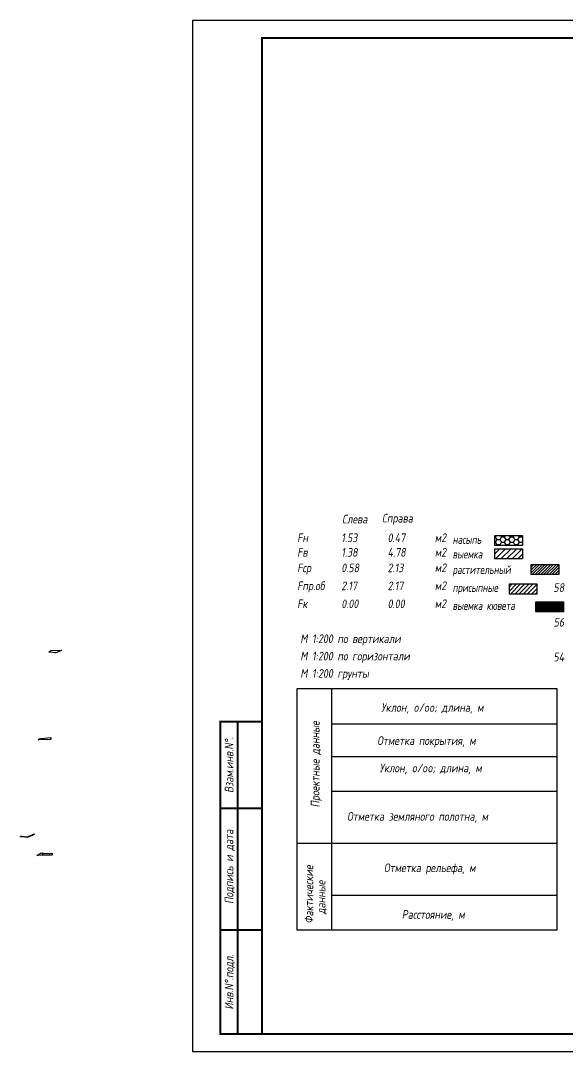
# Model space of a CAD drawing. Extents: x -717 to 1451, y -133302 to 233.
# Drawn here: x -79.6 to 77.9, y -74358.4 to -74061.4 of the extents above; entities that cross this region are included whole.
import ezdxf
from ezdxf.enums import TextEntityAlignment as Align

# ---------------------------------------------------------------- set-up
doc = ezdxf.new("R2010")
doc.units = 0
for name, color, linetype in [('Зарамочное оформление', 7, 'Continuous'), ('Линейка абсолютных высот', 7, 'Continuous'), ('Объем выемки', 7, 'Continuous'), ('Объем кюветов', 7, 'Continuous'), ('Объем насыпи', 7, 'Continuous'), ('Объем присыпных обочин', 7, 'Continuous'), ('Объем срезки растительного слоя', 7, 'Continuous'), ('Объём_2650', 7, 'Continuous'), ('Таблица', 7, 'Continuous')]:
    doc.layers.add(name, color=color, linetype=linetype)
for name, color, linetype, true_color in [('Объём_2563', 7, 'Continuous', 0xff8000), ('Объём_2570', 7, 'Continuous', 0x80ff00), ('Объём_2600', 7, 'Continuous', 0x808000), ('Объём_2620', 2, 'Continuous', 0xffff00)]:
    doc.layers.add(name, color=color, linetype=linetype, true_color=true_color)
doc.styles.add('М', font='romand.shx', dxfattribs={"width": 0.8, "oblique": 10, "height": 2.5})

# ---------------------------------------------------------------- blocks, each defined once
blk = doc.blocks.new('условные обозначения')
at = {"layer": 'Объём_2563'}
h = blk.add_hatch(dxfattribs=at)
h.set_pattern_fill('ANSI31', color=256, scale=0.3)
h.set_pattern_definition([(45, (-34.5, -100.5), (-0.673519, 0.673519), [])])
h.paths.add_polyline_path([(18.26, 7.53), (27.08, 7.53), (27.08, 4.62), (18.26, 4.62)])
at = {"layer": 'Объём_2570'}
h = blk.add_hatch(dxfattribs=at)
h.set_pattern_fill('ANSI31', color=3, scale=0.2)
h.set_pattern_definition([(45, (-32.9034, -100.5), (-0.4490128, 0.4490128), [])])
h.paths.add_polyline_path([(25.29, 13.16), (34.12, 13.16), (34.12, 10.25), (25.29, 10.25)])
at = {"layer": 'Объём_2600'}
h = blk.add_hatch(dxfattribs=at)
h.set_pattern_fill('ANSI31', color=6, scale=0.4)
h.set_pattern_definition([(45, (-34.5, -100.5), (-0.898026, 0.898026), [])])
h.paths.add_polyline_path([(13.63, 17.67), (22.46, 17.67), (22.46, 14.76), (13.63, 14.76)])
at = {"layer": 'Объём_2620'}
h = blk.add_hatch(dxfattribs=at)
h.set_pattern_fill('ANSI31', color=2, scale=0.1)
h.set_pattern_definition([(45, (-33.755, -100.5), (-0.2245064, 0.2245064), [])])
h.paths.add_polyline_path([(26.75, 2.41), (35.57, 2.41), (35.57, -0.5), (26.75, -0.5)])
at = {"layer": 'Объём_2650'}
h = blk.add_hatch(dxfattribs=at)
h.set_pattern_fill('HONEY', color=5, scale=0.3)
h.set_pattern_definition([(0, (-34.5, -100.5), (1.42875, 0.824889), [0.9525, -1.905]), (120, (-34.5, -100.5), (-1.42875, 0.824889), [0.9525, -1.905]), (60, (-34.5, -100.5), (3e-09, 1.6497784), [-1.905, 0.9525])])
h.paths.add_polyline_path([(13.63, 21.49), (22.46, 21.49), (22.46, 18.58), (13.63, 18.58)])
at = {"layer": 'Объём_2563'}
blk.add_lwpolyline([(18.26, 7.53), (27.08, 7.53), (27.08, 4.62), (18.26, 4.62)], close=True, dxfattribs=at)
at = {"layer": 'Объём_2620', "color": 2}
blk.add_lwpolyline([(26.75, 2.41), (35.57, 2.41), (35.57, -0.5), (26.75, -0.5)], close=True, dxfattribs=at)
at = {"layer": 'Объём_2650', "color": 5}
blk.add_lwpolyline([(13.63, 21.49), (22.46, 21.49), (22.46, 18.58), (13.63, 18.58)], close=True, dxfattribs=at)
at = {"layer": 'Объём_2650', "color": 6}
blk.add_lwpolyline([(13.63, 17.67), (22.46, 17.67), (22.46, 14.76), (13.63, 14.76)], close=True, dxfattribs=at)
at = {"layer": 'Объём_2650', "color": 3}
blk.add_lwpolyline([(25.29, 13.16), (34.12, 13.16), (34.12, 10.25), (25.29, 10.25)], close=True, dxfattribs=at)
at = {"layer": 'Объем насыпи', "color": 1, "style": 'М', "oblique": 10, "width": 0.8}
for s, p in [('насыпь', (0.09, 19.09)), ('выемка', (0.09, 14.89)), ('растительный', (0.09, 10.42)), ('присыпные', (0.09, 5.24)), ('выемка кювета', (0.09, 0.06))]:
    blk.add_text(s, height=2.5, dxfattribs=at).set_placement(p)

msp = doc.modelspace()

# ---------------------------------------------------------------- linework, layer by layer
at = {"layer": 'Объём_2563', "flags": 128}
msp.add_lwpolyline([(-70.823, -74301.924), (-74.906, -74302.005), (-73.839, -74301.294), (-73.342, -74301.232), (-73.342, -74301.332), (-73.442, -74301.332), (-73.442, -74301.532), (-73.162, -74301.532), (-73.162, -74301.419), (-71.363, -74301.382), (-71.363, -74301.491), (-71.083, -74301.491), (-71.083, -74301.367), (-70.519, -74301.341), (-70.519, -74301.504), (-70.619, -74301.504), (-70.619, -74301.704), (-70.339, -74301.704), (-70.339, -74301.734), (-70.639, -74301.74), (-70.823, -74301.924), (-70.823, -74301.924)], dxfattribs=at)
at = {"layer": 'Объём_2570', "flags": 128}
msp.add_lwpolyline([(-75.731, -74295.932), (-76.286, -74296.182), (-77.703, -74296.759), (-79.144, -74296.589), (-79.626, -74296.604), (-79.626, -74296.454), (-79.144, -74296.439), (-77.703, -74296.609), (-76.286, -74296.032), (-75.731, -74295.782), (-75.731, -74295.932), (-75.731, -74295.932)], dxfattribs=at)
at = {"layer": 'Объём_2600', "flags": 128}
msp.add_lwpolyline([(-69.722, -74243.55), (-70.933, -74243.406), (-71.415, -74243.421), (-71.415, -74243.271), (-70.94, -74242.955), (-67.766, -74242.86), (-68.075, -74242.999), (-69.492, -74243.576), (-69.722, -74243.55), (-69.722, -74243.55)], dxfattribs=at)
at = {"layer": 'Объём_2650', "color": 6, "flags": 128}
msp.add_lwpolyline([(-73.804, -74268.314), (-70.93, -74267.956), (-70.93, -74268.522), (-74.553, -74268.63), (-74.307, -74268.52), (-74.307, -74268.37), (-73.804, -74268.314), (-73.804, -74268.314)], dxfattribs=at)
at = {"layer": 'Таблица', "linetype": 'Continuous', "flags": 128}
for points in [[(0, -74254), (-0.054, -74323.421)], [(75, -74254), (0, -74254)], [(10, -74254), (10, -74323.421)], [(74.946, -74323.421), (75, -74254)], [(10, -74264), (75, -74264)], [(10, -74273.421), (75, -74273.421)], [(9.946, -74283.421), (74.946, -74283.421)], [(-0.054, -74298.421), (74.946, -74298.421)], [(9.946, -74313.421), (74.946, -74313.421)], [(-0.054, -74323.421), (74.946, -74323.421)]]:
    msp.add_lwpolyline(points, dxfattribs=at)

# ---------------------------------------------------------------- block references
at = {"layer": 'Объём_2570', "xscale": 0.9}
msp.add_blockref('условные обозначения', (44.779, -74231.281), dxfattribs=at)

# ---------------------------------------------------------------- texts
at = {"style": 'М', "oblique": 10, "width": 0.8}
msp.add_text('М 1:200 грунты', height=2.5, dxfattribs=at).set_placement((0.973, -74250.769))
at = {"layer": 'Линейка абсолютных высот', "style": 'М', "oblique": 10, "width": 0.8}
for s, p in [('58', (77, -74224.779)), ('56', (77, -74234.779)), ('54', (77, -74244.779))]:
    msp.add_text(s, height=2.5, dxfattribs=at).set_placement(p, align=Align.MIDDLE_RIGHT)
at = {"layer": 'Объем выемки', "style": 'М', "oblique": 10, "width": 0.8}
for s, p in [('Fв', (0.085, -74215.888)), ('1.38', (12.785, -74215.888)), ('4.78', (26.126, -74215.888)), ('м2', (39.731, -74215.854))]:
    msp.add_text(s, height=2.5, dxfattribs=at).set_placement(p)
at = {"layer": 'Объем кюветов', "style": 'М', "oblique": 10, "width": 0.8}
for s, p in [('Fк', (0.085, -74230.713)), ('0.00', (12.785, -74230.713)), ('0.00', (26.126, -74230.713)), ('м2', (39.731, -74230.679))]:
    msp.add_text(s, height=2.5, dxfattribs=at).set_placement(p)
at = {"layer": 'Объем насыпи', "style": 'М', "oblique": 10, "width": 0.8}
for s, p in [('Слева', (13.029, -74206.302)), ('Справа', (24.522, -74206.035)), ('Fн', (0.085, -74211.683)), ('1.53', (12.785, -74211.683)), ('0.47', (26.126, -74211.683)), ('м2', (39.731, -74211.649))]:
    msp.add_text(s, height=2.5, dxfattribs=at).set_placement(p)
at = {"layer": 'Объем присыпных обочин', "style": 'М', "oblique": 10, "width": 0.8}
for s, p in [('Fпр.об', (0.085, -74225.534)), ('2.17', (12.785, -74225.534)), ('2.17', (26.126, -74225.534)), ('м2', (39.731, -74225.501))]:
    msp.add_text(s, height=2.5, dxfattribs=at).set_placement(p)
at = {"layer": 'Объем срезки растительного слоя', "style": 'М', "oblique": 10, "width": 0.8}
for s, p in [('Fср', (0.085, -74220.355)), ('0.58', (12.785, -74220.355)), ('2.13', (26.126, -74220.355)), ('м2', (39.731, -74220.322))]:
    msp.add_text(s, height=2.5, dxfattribs=at).set_placement(p)
at = {"layer": 'Таблица', "style": 'М', "oblique": 10, "width": 0.8}
for s, p in [('М 1:200 по вертикали', (0.973, -74240.769)), ('М 1:200 по горизонтали', (0.973, -74245.769)), ('Уклон, o/oo; длина, м', (24.315, -74260.584)), ('Отметка покрытия, м', (23.148, -74270.139)), ('Уклон, o/oo; длина, м', (23.824, -74278.017)), ('Отметка земляного полотна, м', (14.462, -74291.965)), ('Отметка рельефа, м', (25.077, -74306.777)), ('Расстояние, м', (30.202, -74320.23))]:
    msp.add_text(s, height=2.5, dxfattribs=at).set_placement(p)
for s, p in [('Проектные данные ', (6.519, -74288.134)), ('Фактические ', (4.698, -74321.588)), ('данные', (8.204, -74318.883))]:
    msp.add_text(s, height=2.5, rotation=90, dxfattribs=at).set_placement(p)

# ---------------------------------------------------------------- wipeouts: each hides what was drawn before it
msp.add_wipeout([(-10.054, -74263.421), (-22.054, -74263.421), (-22.054, -74353.421), (-10.054, -74353.421)]).dxf.layer = 'Зарамочное оформление'

# ---------------------------------------------------------------- next in the draw order: linework, layer by layer
at = {"flags": 128}
msp.add_lwpolyline([(-30.054, -74358.421), (389.946, -74358.421), (389.946, -74061.421), (-30.054, -74061.421)], close=True, dxfattribs=at)
at = {"const_width": 0.6, "flags": 128}
msp.add_lwpolyline([(-10.054, -74353.421), (384.946, -74353.421), (384.946, -74066.421), (-10.054, -74066.421)], close=True, dxfattribs=at)
at = {"layer": 'Зарамочное оформление', "linetype": 'Continuous', "lineweight": -3, "const_width": 0.6, "flags": 128}
for points in [[(-10.054, -74353.421), (-22.054, -74353.421), (-22.054, -74263.421), (-10.054, -74263.421)], [(-17.054, -74353.421), (-17.054, -74263.421)], [(-22.054, -74288.421), (-10.054, -74288.421)], [(-22.054, -74323.421), (-10.054, -74323.421)]]:
    msp.add_lwpolyline(points, dxfattribs=at)

# ---------------------------------------------------------------- next in the draw order: texts
at = {"layer": 'Зарамочное оформление', "lineweight": 15, "style": 'М', "oblique": 10, "width": 0.8}
for s, p in [('Взам.инв.N%%d.', (-19.554, -74275.921)), ('Подпись и дата', (-19.572, -74305.227)), ('Инв.N%%d.подл.', (-19.554, -74338.421))]:
    msp.add_text(s, height=2.5, rotation=90, dxfattribs=at).set_placement(p, align=Align.MIDDLE_CENTER)

doc.saveas('drawing.dxf')
